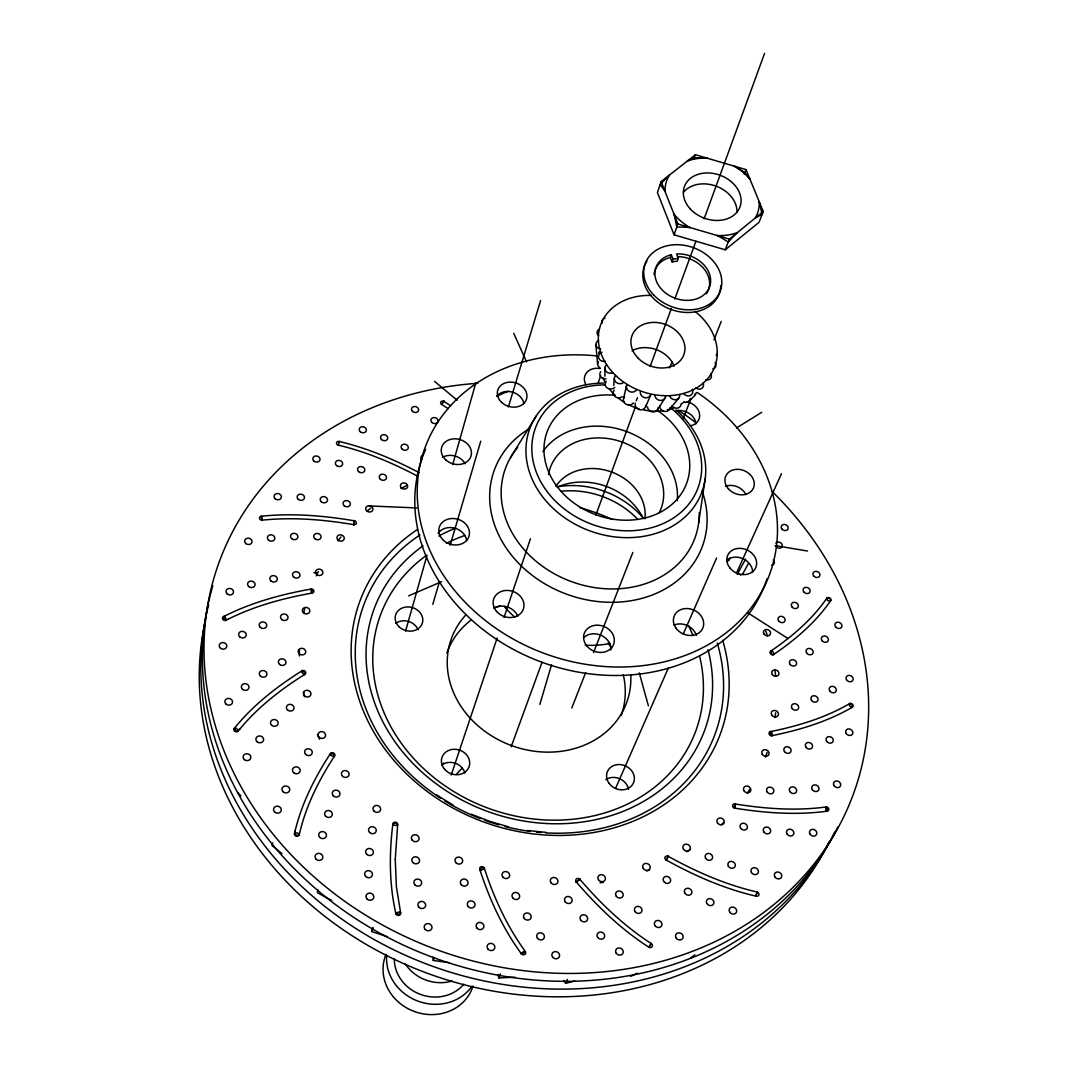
<?xml version="1.0" encoding="UTF-8"?>
<svg xmlns="http://www.w3.org/2000/svg" width="1068" height="1068" viewBox="0 0 1068 1068"><rect width="100%" height="100%" fill="white"/><g stroke="black" fill="none" stroke-linecap="round" stroke-linejoin="round"><path stroke-width="1.5" d="M353.815 524.762L354.483 520.463L353.722 525.002M613.74 385.414L614.3 378.286M387.524 936.769L371.851 931.576L372.318 928.306M698.619 523.026L705.2 478.611M338.423 444.742C337.888 447.132 339.744 438.895 339.063 442.059M623.512 398.631L626.502 385.695M272.727 842.745L272.046 845.576L282.005 853.626M648.703 947.423L651.346 943.324L648.73 947.436M318.077 889.924L317.329 892.688L331.694 900.498M405.586 631.028L426.893 555.76M452.725 464.487L475.834 382.825M432.794 604.381L439.375 581.993M450.189 545.187L480.747 441.191M539.834 704.439L551.569 664.777M508.435 406.841L540.595 300.549M371.851 931.576L373.146 927.531M451.217 774.981L497.167 637.97M504.029 617.504L530.436 538.766M661.145 181.6L657.421 192.547L674.055 234.827L725.265 249.805L759.041 222.318L763.26 211.544L746.038 169.598L695.375 154.713L661.145 181.6L677.886 224.013L674.055 234.827M597.987 383.559L600.683 375.669M693.733 159.426L695.375 154.713M654.057 274.569A28.476 22.415 20.1 0 1 670.33 257.468L671.305 254.745L673.04 259.177L672.066 261.9L677.326 261.113L678.3 258.389L676.565 253.957A28.502 22.428 20.1 0 1 709.9 285.89A28.502 22.428 20.1 0 1 665.07 292.579A28.502 22.428 20.1 0 1 671.305 254.745M511.171 746.759L542.063 662.24M595.837 515.11L635.3 407.122M650.172 366.431L671.331 308.518M674.762 299.12L695.935 241.221M704.066 218.94L764.568 53.4M449.548 962.735L433.274 960.439L434.249 957.782M744.276 174.271L746.038 169.598M725.265 249.805L729.351 239.072L763.26 211.544M683.16 418.616L691.023 398.551M713.971 339.891L721.234 321.375M571.78 708.017L585.678 672.586M593.541 652.575L632.83 552.463M514.99 977.233L498.849 977.928L500.478 973.989M636.194 400.754L637.489 397.737M645.472 407.082L650.719 395.067A5.567 5.166 23.5 0 1 640.213 392.023M615.742 787.97L668.501 667.674M683.186 634.165L716.575 558.03M736.413 573.209L781.482 473.685M564.024 980.411L565.599 983.294L567.415 979.383M669.276 367.926L672.253 361.959M745.557 559.191L737.2 574.451M748.494 563.397L742.46 574.437M510.531 457.571L536.243 415.973M657.327 409.992L664.83 398.391M669.169 409.738L678.874 398.057M689.047 401.181L695.695 394.573M690.916 957.796L694.827 954.859M736.519 427.974L761.658 412.355M630.561 976.419L637.462 973.215M408.59 595.864L441.591 581.686M565.599 983.294L574.784 981.105M673.04 259.177L678.3 258.389M313.885 572.728L317.223 572.755M369.114 505.938L416.76 507.941M527.579 830.49L546.028 832.386M775.141 545.588L807.501 551.021M508.515 826.806L489.771 821.412L471.188 814.19M677.886 224.013L729.351 239.072M419.056 472.63C393.745 459.267 367.112 448.066 339.197 441.471A2.283 1.896 13.3 0 0 336.54 442.793A2.283 1.896 13.3 0 0 338.329 445.156C365.817 451.644 392.036 462.684 416.947 475.847M436.572 794.926L453.393 805.325M747.56 612.672L787.864 638.45M450.616 405.76L444.008 401.475A2.243 1.842 15.7 0 0 440.937 401.782A2.243 1.842 15.7 0 0 441.618 404.412L443.954 401.021L441.618 404.412L448.093 408.603M434.529 381.369L457.131 400.18M237.87 792.456L240.874 796.007M513.748 333.39L526.551 361.852M670.33 257.468L672.066 261.9M497.862 974.737L498.849 977.928M639.278 672.933L648.409 705.881M595.877 344.79L597.613 364.215M432.994 957.142L433.274 960.439M604.795 368.3L604.969 376.23M442.179 765.075A60.542 53.28 20.1 0 1 443.767 763.059M456.57 774.3A43.241 38.047 20.1 0 1 462.257 768.306M473.031 986.004A46.338 42.226 20.1 0 1 414.451 1011.543A46.338 42.226 20.1 0 1 386.042 954.298M471.829 986.431A46.672 42.44 20.1 0 1 418.229 1001.223A46.672 42.44 20.1 0 1 386.696 955.406M463.779 984.215A38.889 35.364 20.1 0 1 420.685 994.482A38.889 35.364 20.1 0 1 394.292 958.89M451.951 981.065A39.276 35.618 20.1 0 1 405.399 964.097M720.753 285.69A39.89 31.413 20.1 0 1 672.373 309.934A39.89 31.413 20.1 0 1 646.914 261.086M677.539 256.627A28.476 22.415 20.1 0 1 704.466 269.443A28.476 22.415 20.1 0 1 706.389 293.727M829.142 841.651A332.495 286.611 20.1 0 1 432.46 975.111A332.495 286.611 20.1 0 1 205.176 621.736M834.669 831.999A334.204 287.559 20.1 0 1 431.846 966.006A334.204 287.559 20.1 0 1 208.634 604.568M772.084 491.427A337.662 289.455 20.1 0 1 718.604 939.907A337.662 289.455 20.1 0 1 227.551 759.401A337.662 289.455 20.1 0 1 477.796 383.265M838.06 826.752A335.926 288.507 20.1 0 1 427.601 955.379A335.926 288.507 20.1 0 1 212.852 585.705M737.668 574.037A2.269 1.268 30.4 0 1 740.725 575.158M729.711 558.15A3.631 3.004 23.5 0 1 726.627 561.207M421.74 459.827A3.645 3.017 15.5 0 1 423.409 455.075M773.272 560.059A3.618 2.99 24.6 0 1 771.764 565.132M775.809 543.145A3.605 2.964 24.5 0 1 781.015 543.025A3.605 2.964 24.5 0 1 781.202 547.657A3.605 2.964 24.5 0 1 775.942 546.509M722.662 640.213A192.066 164.472 20.1 0 1 615.582 827.42A192.066 164.472 20.1 0 1 379.767 741.699A192.066 164.472 20.1 0 1 417.641 529.341M579.657 507.567A192.066 164.472 20.1 0 1 612.378 519.462M717.282 643.016A187.14 160.32 20.1 0 1 545.695 832.866M541.089 832.546A187.14 160.32 20.1 0 1 536.483 832.119M530.342 831.398A187.14 160.32 20.1 0 1 505.124 826.525M498.863 824.816A187.14 160.32 20.1 0 1 484.885 820.277M480.226 818.529A187.14 160.32 20.1 0 1 444.755 800.866M440.59 798.223A187.14 160.32 20.1 0 1 419.964 534.934M749.789 789.345A242.409 207.779 20.1 0 1 747.28 793.297M723.623 822.48A242.409 207.779 20.1 0 1 721.394 824.696M690.569 849.26A242.409 207.779 20.1 0 1 686.577 851.77M649.651 869.913A242.409 207.779 20.1 0 1 646.527 871.074M603.38 882.301A242.409 207.779 20.1 0 1 600.082 882.822M319.519 739.163A242.409 207.779 20.1 0 1 317.45 734.691M304.554 696.736A242.409 207.779 20.1 0 1 303.472 691.89M299.387 655.952A242.409 207.779 20.1 0 1 299.374 649.651M303.646 612.925A242.409 207.779 20.1 0 1 304.767 608.213M316.262 575.879A242.409 207.779 20.1 0 1 318.411 571.447M337.875 540.822A242.409 207.779 20.1 0 1 341.012 536.95M366.845 511.278A242.409 207.779 20.1 0 1 370.729 508.168M401.101 488.503A242.409 207.779 20.1 0 1 406.921 485.526M765.836 631.108A242.409 207.779 20.1 0 1 767.331 635.7M774.967 670.303A242.409 207.779 20.1 0 1 775.662 676.458M775.635 712.783A242.409 207.779 20.1 0 1 775.101 717.562M767.144 752.406A242.409 207.779 20.1 0 1 765.502 757.065M446.838 653.122A92.582 79.579 20.1 0 1 470.895 620.214M493.923 607.879A92.582 79.579 20.1 0 1 500.038 605.983M608.092 643.083A92.582 79.579 20.1 0 1 611.644 648.102M623.311 674.923A92.582 79.579 20.1 0 1 621.189 715.44M395.734 623.352A13.897 11.908 15.7 0 1 418.055 629.773M441.805 764.995A14.204 12.482 18.3 0 1 464.847 772.992M605.77 779.707A14.098 12.269 24 0 1 619.573 778.665A14.098 12.269 24 0 1 628.505 789.319M699.553 655.899A167.983 144.02 20.1 0 1 601.044 813.976A167.983 144.02 20.1 0 1 398.417 739.109A167.983 144.02 20.1 0 1 426.773 555.12M446.371 543.292A167.983 144.02 20.1 0 1 464.994 535.428M688.553 625.728A167.983 144.02 20.1 0 1 692.985 635.607M708.044 649.785A176.06 150.842 20.1 0 1 606.544 816.967A176.06 150.842 20.1 0 1 393.171 739.163A176.06 150.842 20.1 0 1 423.008 545.868M438.868 535.989A176.06 150.842 20.1 0 1 455.622 528.153M630.801 675.31A93.29 79.966 20.1 0 1 511.452 745.544A93.29 79.966 20.1 0 1 465.995 614.808M694.827 311.229A60.783 48.567 20.1 0 1 693.052 389.833A60.783 48.567 20.1 0 1 602.352 356.765A60.783 48.567 20.1 0 1 651.52 295.435M684.174 401.902A49.128 39.476 20.1 0 1 681.758 403.677M673.534 407.936A49.128 39.476 20.1 0 1 667.38 409.832M663.054 410.646A49.128 39.476 20.1 0 1 643.684 409.952M639.118 408.817A49.128 39.476 20.1 0 1 628.184 404.478M624.112 402.169A49.128 39.476 20.1 0 1 618.439 398.177M614.994 395.2A49.128 39.476 20.1 0 1 609.08 388.578M605.583 383.172A49.128 39.476 20.1 0 1 602.979 377.498M632.069 350.758A27.301 21.934 20.1 0 1 674.095 366.07M602.138 323.097A5.514 4.098 -2.2 0 1 605.075 318.01M598.601 353.361A5.473 4.312 -4.4 0 1 599.201 351.839M598.641 335.672A5.527 4.325 -4.4 0 1 599.508 328.944M599.856 367.592A5.487 4.539 -5.4 0 1 598.347 361.678M600.683 348.942A5.54 4.566 -5.4 0 1 595.984 345.458A5.54 4.566 -5.4 0 1 598.614 340.545M606.023 378.886A5.5 4.739 -4.6 0 1 600.67 376.804A5.5 4.739 -4.6 0 1 600.737 371.691M605.262 361.264A5.554 4.766 -4.7 0 1 598.774 358.194A5.554 4.766 -4.7 0 1 601.911 352.28M614.754 387.364A5.5 4.913 -1.6 0 1 607.198 387.964A5.5 4.913 -1.6 0 1 606.197 381.263M612.418 372.919A5.554 4.953 -1.6 0 1 606.571 364.735M622.35 396.695A5.514 5.033 4.3 0 1 614.033 390.127M623.165 382.838A5.567 5.086 4.2 0 1 615.462 375.536M633.431 402.903A5.514 5.113 13 0 1 625.608 403.944A5.514 5.113 13 0 1 624.606 396.548M636.234 390.394A5.567 5.153 13 0 1 626.649 385.228M645.953 405.279A5.514 5.113 23.5 0 1 639.679 409.752A5.514 5.113 23.5 0 1 635.233 403.143M658.168 407.669A5.514 5.073 33.1 0 1 647.448 406.961M665.671 396.054A5.567 5.113 33.1 0 1 654.911 395.814M670.13 407.402A5.5 4.966 40 0 1 664.55 411.42A5.5 4.966 40 0 1 659.597 405.693M679.862 394.679A5.567 5.006 40 0 1 669.529 395.881M681.077 403.998A5.5 4.806 44 0 1 677.579 408.096A5.5 4.806 44 0 1 671.986 405.853M692.291 389.206A5.554 4.833 44 0 1 690.409 395.454A5.554 4.833 44 0 1 683.613 393.585M690.155 398.671A5.487 4.606 45.5 0 1 684.147 402.089M703.091 382.798A5.54 4.632 45.5 0 1 701.743 388.472A5.54 4.632 45.5 0 1 695.615 387.737M696.47 392.503A5.473 4.392 45.1 0 1 694.707 394.212M710.821 373.546A5.527 4.419 45.1 0 1 710.567 378.566A5.527 4.419 45.1 0 1 705.855 379.634M715.133 362.573A5.514 4.179 43.3 0 1 712.783 368.847M716.735 354.029A5.5 3.952 40.4 0 1 716.161 355.524M683.533 192.253A29.45 22.815 20.1 0 1 716.254 186.192A29.45 22.815 20.1 0 1 736.973 212.105M759.201 201.612A75.574 28.169 82.3 0 1 762.045 214.615A76.375 19.478 -50 0 0 755.356 217.939M759.188 201.638A48.26 37.273 20.1 0 1 755.343 217.979M689.995 227.551A48.26 37.273 20.1 0 1 673.935 213.987A76.228 26.46 82 0 1 676.792 227.097A75.962 47.766 13.6 0 1 689.981 227.511M665.057 191.519A48.26 37.273 20.1 0 1 669.249 175.245A75.735 21.28 -50.3 0 0 660.091 184.724A76.362 26.62 82 0 1 665.07 191.439M734.143 166.101A48.26 37.273 20.1 0 1 750.056 179.397A75.708 28.315 82.2 0 0 744.877 172.736A74.84 48.527 13.8 0 0 734.17 166.074M694.267 157.864A75.881 21.4 -50.3 0 0 687.405 160.961A48.26 37.273 20.1 0 1 707.296 158.224A74.827 48.501 13.5 0 0 694.293 157.864M496.94 396.188A171.908 142.885 20.1 0 1 508.408 391.222M677.993 410.272A171.908 142.885 20.1 0 1 696.096 422.875M725.466 486.274A14.952 12.229 23 0 1 745.918 494.537M442.593 457.251A15.166 12.576 16.2 0 1 465.181 463.792M494.11 608.079A15.539 13.23 18.6 0 1 517.726 616.209M673.948 625.1A15.406 12.99 23.5 0 1 696.336 635.407M610.015 643.55A99.164 83.037 20.1 0 1 585.144 645.219M514.816 617.13A99.164 83.037 20.1 0 1 504.056 606.37M561.287 491.267A80.42 67.337 20.1 0 1 637.503 519.061M557.696 486.781A80.634 67.444 20.1 0 1 643.15 517.927M557.309 487.141A60.315 50.223 20.1 0 1 643.27 518.487M555.921 486.327A48.194 39.93 20.1 0 1 611.537 471.989A48.194 39.93 20.1 0 1 644.912 518.781M548.471 474.512A59.047 48.687 20.1 0 1 621.109 441.698A59.047 48.687 20.1 0 1 659.37 512.48M542.878 451.59A73.198 60.355 20.1 0 1 626.342 431.445A73.198 60.355 20.1 0 1 677.272 500.598M658.462 411.153A74.359 60.903 20.1 0 1 661.065 511.852A74.359 60.903 20.1 0 1 548.124 470.668A74.359 60.903 20.1 0 1 614.861 395.253M697.204 392.437A183.562 152.056 20.1 0 1 707.243 645.246A183.562 152.056 20.1 0 1 426.866 543.025A183.562 152.056 20.1 0 1 597.119 355.951M767.024 578.776A182.708 151.629 20.1 0 1 539.594 661.372A182.708 151.629 20.1 0 1 425.625 449.388M585.958 384.814A14.925 12.055 19.1 0 1 586.839 372.412A14.925 12.055 19.1 0 1 600.309 368.553M687.084 401.742A14.925 12.068 21.2 0 1 699.567 414.01A14.925 12.068 21.2 0 1 690.475 425.865M676.151 410.82A14.859 12.028 21.2 0 1 695.962 423.836M496.967 395.948A14.992 12.242 17.3 0 1 512.56 392.183A14.992 12.242 17.3 0 1 523.934 403.704M438.08 533.359A15.459 12.99 16.6 0 1 454.434 528.073A15.459 12.99 16.6 0 1 466.676 540.541M583.715 637.663A15.606 13.27 21.4 0 1 601.351 635.42A15.606 13.27 21.4 0 1 610.829 650.052M727.121 559.872A15.246 12.629 24 0 1 743.421 558.924A15.246 12.629 24 0 1 752.62 572.168M699.22 512.707A100.939 83.504 20.1 0 1 572.141 581.86A100.939 83.504 20.1 0 1 517.646 447.452M702.09 490.96A110.792 91.741 20.1 0 1 644.071 597.76A110.792 91.741 20.1 0 1 506.406 548.284A110.792 91.741 20.1 0 1 529.087 428.789M671.999 408.937A86.628 70.955 20.1 0 1 666.232 522.119A86.628 70.955 20.1 0 1 537.898 475.994A86.628 70.955 20.1 0 1 604.995 384.854M675.924 409.978A91.701 75.147 20.1 0 1 667.006 529.034A91.701 75.147 20.1 0 1 532.078 479.011A91.701 75.147 20.1 0 1 603.42 383.092M734.317 807.461C735.385 811.266 736.012 796.915 734.317 807.461M395.253 859.353L396.402 886.72L400.634 912.86A2.47 2.229 17.8 0 1 398.751 915.423A2.47 2.229 17.8 0 1 395.841 913.54C389.139 884.197 389.152 853.692 392.877 823.949A2.43 2.163 16.7 0 1 395.547 822.186A2.43 2.163 16.7 0 1 397.67 824.723L395.253 859.353M261.286 516.819L262.06 520.503L261.54 515.884L261.286 516.819M756.01 895.812L757.172 891.727L756.01 895.812M310.908 589.469C312.19 598.961 313.111 587.427 310.908 589.469M576.239 882.088L579.951 879.057L576.239 882.088M354.496 520.77L354.483 520.904A2.31 1.949 13.8 0 1 356.392 523.12A2.31 1.949 13.8 0 1 353.842 524.668C323.644 519.555 292.766 516.979 262.207 520.156A2.336 1.962 11.3 0 1 259.497 518.434A2.336 1.962 11.3 0 1 261.34 516.231C292.365 513.014 323.724 515.604 354.389 520.81M521.291 953.817C526.137 953.497 525.202 948.531 521.291 953.817M295.088 830.984L294.488 833.534A2.456 2.203 12.7 0 0 296.41 836.217A2.456 2.203 12.7 0 0 299.28 834.615C305.662 806.407 318.771 780.147 334.538 756.064A2.416 2.123 13.9 0 0 333.63 753.1A2.416 2.123 13.9 0 0 330.359 753.728C314.78 777.464 301.79 803.269 295.088 830.984M666.058 860.234L668.354 856.082L666.058 860.234M576.293 881.928C597.426 906.599 621.349 929.48 648.81 947.183A2.456 2.176 28.3 0 0 652.081 946.702A2.456 2.176 28.3 0 0 651.24 943.565C624.38 926.236 600.763 903.702 579.937 879.391A2.43 2.163 24.4 0 0 576.573 878.857A2.43 2.163 24.4 0 0 576.293 881.928M666.165 860.02C694.4 875.626 724.638 888.99 756.358 896.212A2.416 2.109 30.1 0 0 758.974 894.61A2.416 2.109 30.1 0 0 756.945 891.954C725.733 884.838 696.189 871.782 668.248 856.349A2.416 2.109 26.8 0 0 665.097 857.017A2.416 2.109 26.8 0 0 666.165 860.02M521.371 953.644L521.317 953.737A2.47 2.229 23.9 0 0 524.722 954.498A2.47 2.229 23.9 0 0 525.269 951.374C506.953 926.33 493.923 897.774 484.351 868.364A2.443 2.176 20.7 0 0 481.348 866.682A2.443 2.176 20.7 0 0 479.746 869.325C489.451 899.243 502.708 928.266 521.317 953.737M826.792 598.294C812.08 619.6 792.029 636.621 770.762 651.106A2.31 1.936 25.9 0 0 770.602 653.896A2.31 1.936 25.9 0 0 773.766 654.43C795.38 639.692 815.725 622.364 830.65 600.683A2.269 1.882 26.3 0 0 829.783 597.933A2.269 1.882 26.3 0 0 826.792 598.294M239.886 728.99L238.284 730.979A2.43 2.123 10.3 0 1 234.92 731.393A2.43 2.123 10.3 0 1 234.292 728.403C252.996 705.187 276.812 686.631 301.95 670.878A2.39 2.069 12.6 0 1 305.274 671.425A2.39 2.069 12.6 0 1 304.861 674.322C280.831 689.407 258.055 707.056 239.886 728.99M852.304 707.216C827.62 721.634 799.905 729.978 772.044 735.652A2.336 1.989 27.2 0 1 769.134 734.05A2.336 1.989 27.2 0 1 770.522 731.607C797.93 726.04 825.204 717.87 849.487 703.705A2.323 1.949 28.4 0 1 852.638 704.426A2.323 1.949 28.4 0 1 852.304 707.216M228.485 619.013L226.149 620.201A2.39 2.043 10.1 0 1 222.865 619.44A2.39 2.043 10.1 0 1 223.559 616.636C250.9 602.632 280.831 594.462 310.962 589.069A2.35 2.002 12.7 0 1 313.832 590.657A2.35 2.002 12.7 0 1 312.19 593.034C283.38 598.2 254.771 605.943 228.485 619.013M825.924 806.994C795.7 811.066 764.995 808.77 735.011 803.95A2.376 2.056 27.6 0 0 732.568 805.673A2.376 2.056 27.6 0 0 734.744 808.142C765.235 813.042 796.474 815.338 827.193 811.173A2.376 2.029 29.9 0 0 828.755 808.783A2.376 2.029 29.9 0 0 825.924 806.994M653.91 295.209A39.943 31.426 20.1 0 0 719.965 291.791A39.943 31.426 20.1 0 0 674.415 244.759A39.943 31.426 20.1 0 0 653.91 295.209M770.802 652.348A2.296 1.135 55.6 0 0 773.552 654.671A2.296 1.135 55.6 0 0 772.444 651.28A2.296 1.135 55.6 0 0 770.802 652.348M827.139 599.722A2.269 1.268 34.1 0 0 830.597 600.777A2.269 1.268 34.1 0 0 828.448 597.946A2.269 1.268 34.1 0 0 827.139 599.722M770.335 732.514A2.336 0.841 78.5 0 0 771.697 735.919A2.336 0.841 78.5 0 0 771.804 732.448A2.336 0.841 78.5 0 0 770.335 732.514M849.46 704.96A2.31 1.121 59.2 0 0 852.077 707.443A2.31 1.121 59.2 0 0 851.143 703.972A2.31 1.121 59.2 0 0 849.46 704.96M825.697 807.889A2.363 0.814 81.8 0 0 826.846 811.426A2.363 0.814 81.8 0 0 827.126 807.942A2.363 0.814 81.8 0 0 825.697 807.889M481.107 869.966A2.443 0.908 -18.1 0 0 484.365 868.084A2.443 0.908 -18.1 0 0 480.667 868.458A2.443 0.908 -18.1 0 0 481.107 869.966M393.785 825.07A2.43 1.108 6.9 0 0 397.67 824.723A2.43 1.108 6.9 0 0 394.372 823.214A2.43 1.108 6.9 0 0 393.785 825.07M397.109 914.275A2.483 0.948 -13.2 0 0 400.66 912.673A2.483 0.948 -13.2 0 0 396.936 912.633A2.483 0.948 -13.2 0 0 397.109 914.275M330.866 754.983A2.416 1.108 33.1 0 0 334.444 756.251A2.416 1.108 33.1 0 0 332.014 753.461A2.416 1.108 33.1 0 0 330.866 754.983M295.449 834.735A2.456 1.108 12.3 0 0 299.28 834.615A2.456 1.108 12.3 0 0 295.929 832.866A2.456 1.108 12.3 0 0 295.449 834.735M302.097 671.959A2.39 0.894 57.8 0 0 304.66 674.629A2.39 0.894 57.8 0 0 303.459 671.211A2.39 0.894 57.8 0 0 302.097 671.959M234.693 729.537A2.43 1.055 38.3 0 0 238.137 731.233A2.43 1.055 38.3 0 0 236.015 728.283A2.43 1.055 38.3 0 0 234.693 729.537M223.653 617.558A2.376 0.801 62.4 0 0 225.909 620.548A2.376 0.801 62.4 0 0 225.014 617.157A2.376 0.801 62.4 0 0 223.653 617.558M431.846 422.421A3.605 2.964 15.6 0 0 437.853 421.74A3.605 2.964 15.6 0 0 433.621 417.588A3.605 2.964 15.6 0 0 431.846 422.421M412.475 411.34A3.605 2.964 15.1 0 0 418.496 410.633A3.605 2.964 15.1 0 0 414.237 406.521A3.605 2.964 15.1 0 0 412.475 411.34M401.341 487.836A3.671 3.057 15.1 0 0 407.495 487.235A3.671 3.057 15.1 0 0 403.317 482.923A3.671 3.057 15.1 0 0 401.341 487.836M380.315 479.225A3.671 3.057 14.5 0 0 386.389 478.304A3.671 3.057 14.5 0 0 381.944 474.192A3.671 3.057 14.5 0 0 380.315 479.225M358.541 471.549A3.671 3.044 13.9 0 0 364.682 470.801A3.671 3.044 13.9 0 0 360.383 466.582A3.671 3.044 13.9 0 0 358.541 471.549M336.58 465.581A3.671 3.044 13.3 0 0 342.588 464.38A3.671 3.044 13.3 0 0 337.915 460.468A3.671 3.044 13.3 0 0 336.58 465.581M313.952 461.162A3.671 3.057 12.7 0 0 319.973 459.961A3.671 3.057 12.7 0 0 315.314 456.049A3.671 3.057 12.7 0 0 313.952 461.162M338.049 540.101A3.725 3.137 13.5 0 0 344.19 539.006A3.725 3.137 13.5 0 0 339.597 534.894A3.725 3.137 13.5 0 0 338.049 540.101M314.726 538.592A3.725 3.151 12.8 0 0 320.961 537.725A3.725 3.151 12.8 0 0 316.569 533.453A3.725 3.151 12.8 0 0 314.726 538.592M291.697 538.673A3.738 3.151 12.2 0 0 297.839 537.418A3.738 3.151 12.2 0 0 293.113 533.399A3.738 3.151 12.2 0 0 291.697 538.673M268.535 540.128A3.738 3.164 11.5 0 0 274.743 538.966A3.738 3.164 11.5 0 0 270.097 534.868A3.738 3.164 11.5 0 0 268.535 540.128M245.76 543.505A3.751 3.177 10.9 0 0 251.981 542.33A3.751 3.177 10.9 0 0 247.335 538.232A3.751 3.177 10.9 0 0 245.76 543.505M303.432 612.792A3.778 3.231 12.6 0 0 309.72 611.71A3.778 3.231 12.6 0 0 305.141 607.438A3.778 3.231 12.6 0 0 303.432 612.792M281.752 619.56A3.791 3.257 11.9 0 0 287.959 618.145A3.791 3.257 11.9 0 0 283.113 614.087A3.791 3.257 11.9 0 0 281.752 619.56M260.352 627.437A3.805 3.271 11.3 0 0 266.653 626.155A3.805 3.271 11.3 0 0 261.914 621.976A3.805 3.271 11.3 0 0 260.352 627.437M239.766 636.875A3.818 3.284 10.6 0 0 246.121 635.634A3.818 3.284 10.6 0 0 241.408 631.415A3.818 3.284 10.6 0 0 239.766 636.875M220.609 648.343A3.831 3.311 10 0 0 226.776 646.527A3.831 3.311 10 0 0 221.61 642.709A3.831 3.311 10 0 0 220.609 648.343M304.527 695.895A3.831 3.337 12.8 0 0 310.881 694.667A3.831 3.337 12.8 0 0 306.169 690.342A3.831 3.337 12.8 0 0 304.527 695.895M287.719 710.127A3.858 3.364 12.2 0 0 293.994 708.551A3.858 3.364 12.2 0 0 288.987 704.453A3.858 3.364 12.2 0 0 287.719 710.127M271.726 725.305A3.871 3.391 11.7 0 0 278.081 723.81A3.871 3.391 11.7 0 0 273.141 719.618A3.871 3.391 11.7 0 0 271.726 725.305M257.134 741.766A3.885 3.404 11.1 0 0 263.529 740.284A3.885 3.404 11.1 0 0 258.616 736.039A3.885 3.404 11.1 0 0 257.134 741.766M244.372 759.615A3.898 3.431 10.6 0 0 250.78 758.066A3.898 3.431 10.6 0 0 245.814 753.834A3.898 3.431 10.6 0 0 244.372 759.615M342.628 776.356A3.871 3.418 14.4 0 0 349.022 774.967A3.871 3.418 14.4 0 0 344.15 770.629A3.871 3.418 14.4 0 0 342.628 776.356M333.39 795.914A3.898 3.444 14.2 0 0 339.878 794.739A3.898 3.444 14.2 0 0 335.178 790.2A3.898 3.444 14.2 0 0 333.39 795.914M325.62 816.219A3.912 3.484 13.9 0 0 332.188 815.204A3.912 3.484 13.9 0 0 327.622 810.532A3.912 3.484 13.9 0 0 325.62 816.219M319.679 837.299A3.925 3.511 13.8 0 0 326.301 836.377A3.925 3.511 13.8 0 0 321.802 831.598A3.925 3.511 13.8 0 0 319.679 837.299M316.302 859.393A3.938 3.538 13.7 0 0 322.763 857.831A3.938 3.538 13.7 0 0 317.757 853.452A3.938 3.538 13.7 0 0 316.302 859.393M412.301 840.302A3.898 3.471 17.6 0 0 418.883 839.581A3.898 3.471 17.6 0 0 414.517 834.709A3.898 3.471 17.6 0 0 412.301 840.302M412.649 862.317A3.912 3.498 17.9 0 0 419.297 861.836A3.912 3.498 17.9 0 0 415.132 856.79A3.912 3.498 17.9 0 0 412.649 862.317M414.905 884.851A3.925 3.524 18.2 0 0 421.486 883.917A3.925 3.524 18.2 0 0 416.934 879.097A3.925 3.524 18.2 0 0 414.905 884.851M418.856 907.186A3.938 3.551 18.7 0 0 425.491 906.331A3.938 3.551 18.7 0 0 421.006 901.419A3.938 3.551 18.7 0 0 418.856 907.186M425.171 929.427A3.952 3.578 19.3 0 0 431.806 928.533A3.952 3.578 19.3 0 0 427.293 923.593A3.952 3.578 19.3 0 0 425.171 929.427M502.694 876.855A3.898 3.484 21.7 0 0 509.329 876.761A3.898 3.484 21.7 0 0 505.458 871.501A3.898 3.484 21.7 0 0 502.694 876.855M512.84 898.001A3.912 3.498 22.5 0 0 519.435 897.52A3.912 3.498 22.5 0 0 515.23 892.434A3.912 3.498 22.5 0 0 512.84 898.001M524.295 918.48A3.925 3.524 23.3 0 0 530.929 918.106A3.925 3.524 23.3 0 0 526.818 912.926A3.925 3.524 23.3 0 0 524.295 918.48M537.511 938.331A3.938 3.538 24.2 0 0 544.159 937.971A3.938 3.538 24.2 0 0 540.048 932.751A3.938 3.538 24.2 0 0 537.511 938.331M552.49 956.928A3.952 3.551 25.2 0 0 559.191 957.075A3.952 3.551 25.2 0 0 555.494 951.561A3.952 3.551 25.2 0 0 552.49 956.928M598.454 879.778A3.885 3.431 25.2 0 0 605.035 880.099A3.885 3.431 25.2 0 0 601.511 874.665A3.885 3.431 25.2 0 0 598.454 879.778M616.316 896.319A3.898 3.444 26.1 0 0 622.884 896.266A3.898 3.444 26.1 0 0 618.999 890.979A3.898 3.444 26.1 0 0 616.316 896.319M635.073 911.618A3.898 3.458 27.1 0 0 641.654 911.712A3.898 3.458 27.1 0 0 637.903 906.331A3.898 3.458 27.1 0 0 635.073 911.618M655.018 925.676A3.912 3.458 28.1 0 0 661.613 925.849A3.912 3.458 28.1 0 0 657.901 920.416A3.912 3.458 28.1 0 0 655.018 925.676M675.977 937.771A3.912 3.458 29 0 0 682.586 938.572A3.912 3.458 29 0 0 679.435 932.845A3.912 3.458 29 0 0 675.977 937.771M683.453 849.167A3.845 3.351 27.2 0 0 689.941 849.554A3.845 3.351 27.2 0 0 686.444 844.174A3.845 3.351 27.2 0 0 683.453 849.167M705.641 858.298A3.845 3.351 28 0 0 712.129 858.939A3.845 3.351 28 0 0 708.858 853.439A3.845 3.351 28 0 0 705.641 858.298M728.323 866.135A3.858 3.351 28.8 0 0 734.797 866.976A3.858 3.351 28.8 0 0 731.673 861.395A3.858 3.351 28.8 0 0 728.323 866.135M751.405 872.409A3.858 3.351 29.5 0 0 757.88 873.33A3.858 3.351 29.5 0 0 754.836 867.71A3.858 3.351 29.5 0 0 751.405 872.409M774.767 876.721A3.858 3.337 30.2 0 0 781.229 877.642A3.858 3.337 30.2 0 0 778.171 872.022A3.858 3.337 30.2 0 0 774.767 876.721M744.049 790.827A3.791 3.257 27.6 0 0 750.43 791.348A3.791 3.257 27.6 0 0 747.039 786.035A3.791 3.257 27.6 0 0 744.049 790.827M767.024 791.788A3.791 3.244 28.2 0 0 773.392 792.536A3.791 3.244 28.2 0 0 770.202 787.143A3.791 3.244 28.2 0 0 767.024 791.788M789.973 791.708A3.791 3.231 28.7 0 0 796.301 792.029A3.791 3.231 28.7 0 0 792.723 786.822A3.791 3.231 28.7 0 0 789.973 791.708M812.347 789.693A3.778 3.217 29.2 0 0 818.662 790.093A3.778 3.217 29.2 0 0 815.138 784.86A3.778 3.217 29.2 0 0 812.347 789.693M833.894 785.501A3.778 3.204 29.6 0 0 840.209 786.395A3.778 3.204 29.6 0 0 837.125 780.975A3.778 3.204 29.6 0 0 833.894 785.501M771.83 715.106A3.738 3.151 26.9 0 0 778.105 715.6A3.738 3.151 26.9 0 0 774.714 710.447A3.738 3.151 26.9 0 0 771.83 715.106M792.176 708.511A3.725 3.137 27.2 0 0 798.397 708.671A3.725 3.137 27.2 0 0 794.685 703.678A3.725 3.137 27.2 0 0 792.176 708.511M811.533 700.448A3.711 3.124 27.5 0 0 817.741 700.715A3.711 3.124 27.5 0 0 814.123 695.709A3.711 3.124 27.5 0 0 811.533 700.448M829.823 691.036A3.711 3.097 27.8 0 0 836.004 691.33A3.711 3.097 27.8 0 0 832.413 686.323A3.711 3.097 27.8 0 0 829.823 691.036M846.524 679.782A3.698 3.084 27.9 0 0 852.705 680.543A3.698 3.084 27.9 0 0 849.554 675.376A3.698 3.084 27.9 0 0 846.524 679.782M764.074 634.072A3.671 3.07 25.4 0 0 770.242 634.459A3.671 3.07 25.4 0 0 766.784 629.493A3.671 3.07 25.4 0 0 764.074 634.072M778.746 621.042A3.658 3.044 25.6 0 0 784.86 621.095A3.658 3.044 25.6 0 0 781.095 616.316A3.658 3.044 25.6 0 0 778.746 621.042M791.989 606.904A3.645 3.03 25.7 0 0 798.09 607.118A3.645 3.03 25.7 0 0 794.472 602.285A3.645 3.03 25.7 0 0 791.989 606.904M803.723 591.859A3.631 3.004 25.7 0 0 809.811 592.153A3.631 3.004 25.7 0 0 806.26 587.307A3.631 3.004 25.7 0 0 803.723 591.859M813.589 575.826A3.618 2.977 25.7 0 0 819.637 576.119A3.618 2.977 25.7 0 0 816.099 571.313A3.618 2.977 25.7 0 0 813.589 575.826M835.563 626.809A3.658 3.03 26.9 0 0 841.651 627.049A3.658 3.03 26.9 0 0 838.033 622.177A3.658 3.03 26.9 0 0 835.563 626.809M821.986 640.6A3.671 3.044 26.8 0 0 828.114 640.867A3.671 3.044 26.8 0 0 824.509 635.967A3.671 3.044 26.8 0 0 821.986 640.6M806.74 653.109A3.685 3.07 26.7 0 0 812.881 653.322A3.685 3.07 26.7 0 0 809.237 648.409A3.685 3.07 26.7 0 0 806.74 653.109M790.173 664.456A3.698 3.084 26.5 0 0 796.327 664.536A3.698 3.084 26.5 0 0 792.563 659.664A3.698 3.084 26.5 0 0 790.173 664.456M772.351 674.509A3.698 3.111 26.2 0 0 778.572 674.923A3.698 3.111 26.2 0 0 775.128 669.876A3.698 3.111 26.2 0 0 772.351 674.509M846.15 733.436A3.738 3.137 28.9 0 0 852.384 734.25A3.738 3.137 28.9 0 0 849.247 728.963A3.738 3.137 28.9 0 0 846.15 733.436M826.659 741.352A3.738 3.164 28.6 0 0 832.906 741.713A3.738 3.164 28.6 0 0 829.369 736.586A3.738 3.164 28.6 0 0 826.659 741.352M805.966 747.24A3.751 3.177 28.2 0 0 812.227 747.573A3.751 3.177 28.2 0 0 808.65 742.447A3.751 3.177 28.2 0 0 805.966 747.24M784.513 751.618A3.751 3.191 27.8 0 0 790.787 751.805A3.751 3.191 27.8 0 0 787.103 746.719A3.751 3.191 27.8 0 0 784.513 751.618M762.338 754.395A3.765 3.204 27.4 0 0 768.666 754.929A3.765 3.204 27.4 0 0 765.302 749.683A3.765 3.204 27.4 0 0 762.338 754.395M809.904 833.934A3.818 3.271 30.1 0 0 816.286 834.869A3.818 3.271 30.1 0 0 813.242 829.342A3.818 3.271 30.1 0 0 809.904 833.934M787.103 834.121A3.818 3.284 29.5 0 0 793.484 834.495A3.818 3.284 29.5 0 0 789.933 829.182A3.818 3.284 29.5 0 0 787.103 834.121M763.9 832.025A3.818 3.297 28.9 0 0 770.308 832.306A3.818 3.297 28.9 0 0 766.677 827.033A3.818 3.297 28.9 0 0 763.9 832.025M740.524 827.98A3.818 3.297 28.3 0 0 746.946 828.688A3.818 3.297 28.3 0 0 743.729 823.228A3.818 3.297 28.3 0 0 740.524 827.98M717.456 822.881A3.818 3.311 27.6 0 0 723.89 823.348A3.818 3.311 27.6 0 0 720.446 817.995A3.818 3.311 27.6 0 0 717.456 822.881M729.591 911.898A3.885 3.404 29.9 0 0 736.119 912.766A3.885 3.404 29.9 0 0 733.022 907.092A3.885 3.404 29.9 0 0 729.591 911.898M706.829 903.421A3.885 3.404 29.1 0 0 713.371 904.289A3.885 3.404 29.1 0 0 710.273 898.615A3.885 3.404 29.1 0 0 706.829 903.421M684.828 893.115A3.885 3.404 28.2 0 0 691.37 893.876A3.885 3.404 28.2 0 0 688.206 888.256A3.885 3.404 28.2 0 0 684.828 893.115M663.642 881.354A3.871 3.404 27.3 0 0 670.183 881.928A3.871 3.404 27.3 0 0 666.859 876.401A3.871 3.404 27.3 0 0 663.642 881.354M643.256 868.444A3.871 3.404 26.4 0 0 649.798 868.778A3.871 3.404 26.4 0 0 646.26 863.371A3.871 3.404 26.4 0 0 643.256 868.444M616.249 953.297A3.938 3.511 27.5 0 0 622.898 953.417A3.938 3.511 27.5 0 0 619.16 947.943A3.938 3.511 27.5 0 0 616.249 953.297M597.639 937.33A3.925 3.511 26.4 0 0 604.288 937.504A3.925 3.511 26.4 0 0 600.603 932.03A3.925 3.511 26.4 0 0 597.639 937.33M580.672 920.042A3.912 3.498 25.4 0 0 587.307 920.149A3.912 3.498 25.4 0 0 583.582 914.742A3.912 3.498 25.4 0 0 580.672 920.042M565.186 901.779A3.912 3.484 24.5 0 0 571.807 901.766A3.912 3.484 24.5 0 0 567.989 896.439A3.912 3.484 24.5 0 0 565.186 901.779M551.048 882.822A3.898 3.458 23.6 0 0 557.643 882.649A3.898 3.458 23.6 0 0 553.678 877.442A3.898 3.458 23.6 0 0 551.048 882.822M487.862 948.958A3.952 3.578 22.4 0 0 494.577 948.624A3.952 3.578 22.4 0 0 490.492 943.351A3.952 3.578 22.4 0 0 487.862 948.958M476.862 927.945A3.938 3.551 21.6 0 0 483.564 927.678A3.938 3.551 21.6 0 0 479.545 922.405A3.938 3.551 21.6 0 0 476.862 927.945M468.064 906.385A3.925 3.524 20.8 0 0 474.739 906.078A3.925 3.524 20.8 0 0 470.694 900.871A3.925 3.524 20.8 0 0 468.064 906.385M461.176 884.571A3.912 3.511 20.2 0 0 467.811 884.117A3.912 3.511 20.2 0 0 463.646 879.017A3.912 3.511 20.2 0 0 461.176 884.571M455.929 862.677A3.898 3.484 19.7 0 0 462.497 861.983A3.898 3.484 19.7 0 0 458.145 857.07A3.898 3.484 19.7 0 0 455.929 862.677M366.951 898.922A3.952 3.564 16.3 0 0 373.613 898.014A3.952 3.564 16.3 0 0 369.101 893.128A3.952 3.564 16.3 0 0 366.951 898.922M365.616 876.414A3.938 3.538 16 0 0 372.251 875.52A3.938 3.538 16 0 0 367.766 870.674A3.938 3.538 16 0 0 365.616 876.414M366.644 854.24A3.925 3.511 15.9 0 0 373.239 853.252A3.925 3.511 15.9 0 0 368.674 848.499A3.925 3.511 15.9 0 0 366.644 854.24M369.621 832.506A3.912 3.484 15.8 0 0 376.136 831.358A3.912 3.484 15.8 0 0 371.437 826.765A3.912 3.484 15.8 0 0 369.621 832.506M373.92 811.012A3.885 3.458 15.9 0 0 380.488 810.238A3.885 3.458 15.9 0 0 376.11 805.446A3.885 3.458 15.9 0 0 373.92 811.012M274.796 812.147A3.925 3.498 11.8 0 0 281.244 810.572A3.925 3.498 11.8 0 0 276.238 806.273A3.925 3.498 11.8 0 0 274.796 812.147M283.234 791.909A3.912 3.458 12.2 0 0 289.655 790.373A3.912 3.458 12.2 0 0 284.675 786.088A3.912 3.458 12.2 0 0 283.234 791.909M293.767 772.765A3.898 3.431 12.5 0 0 300.135 771.176A3.898 3.431 12.5 0 0 295.115 766.971A3.898 3.431 12.5 0 0 293.767 772.765M305.675 754.435A3.871 3.404 12.9 0 0 312.136 753.287A3.871 3.404 12.9 0 0 307.464 748.801A3.871 3.404 12.9 0 0 305.675 754.435M319.132 737.334A3.858 3.378 13.4 0 0 325.5 735.985A3.858 3.378 13.4 0 0 320.68 731.687A3.858 3.378 13.4 0 0 319.132 737.334M226.069 704.146A3.871 3.378 10.1 0 0 232.45 702.704A3.871 3.378 10.1 0 0 227.577 698.499A3.871 3.378 10.1 0 0 226.069 704.146M242.529 689.341A3.858 3.351 10.6 0 0 248.911 687.979A3.858 3.351 10.6 0 0 244.105 683.747A3.858 3.351 10.6 0 0 242.529 689.341M260.512 676.164A3.845 3.324 11.3 0 0 266.853 674.802A3.845 3.324 11.3 0 0 262.034 670.597A3.845 3.324 11.3 0 0 260.512 676.164M279.616 664.456A3.818 3.311 11.9 0 0 285.877 662.988A3.818 3.311 11.9 0 0 280.977 658.903A3.818 3.311 11.9 0 0 279.616 664.456M299.28 653.803A3.805 3.284 12.5 0 0 305.622 652.681A3.805 3.284 12.5 0 0 301.002 648.369A3.805 3.284 12.5 0 0 299.28 653.803M227.124 593.888A3.791 3.244 10.3 0 0 233.425 592.673A3.791 3.244 10.3 0 0 228.752 588.508A3.791 3.244 10.3 0 0 227.124 593.888M248.67 586.506A3.778 3.217 10.9 0 0 254.958 585.331A3.778 3.217 10.9 0 0 250.299 581.152A3.778 3.217 10.9 0 0 248.67 586.506M270.992 581.019A3.765 3.204 11.6 0 0 277.213 579.777A3.765 3.204 11.6 0 0 272.5 575.665A3.765 3.204 11.6 0 0 270.992 581.019M293.78 577.161A3.765 3.191 12.3 0 0 299.921 575.759A3.765 3.191 12.3 0 0 295.088 571.78A3.765 3.191 12.3 0 0 293.78 577.161M316.595 574.424A3.751 3.191 12.9 0 0 322.816 573.342A3.751 3.191 12.9 0 0 318.251 569.151A3.751 3.191 12.9 0 0 316.595 574.424M275.184 498.769A3.711 3.111 11.7 0 0 281.311 497.595A3.711 3.111 11.7 0 0 276.665 493.59A3.711 3.111 11.7 0 0 275.184 498.769M298.306 499.37A3.711 3.097 12.3 0 0 304.407 498.195A3.711 3.097 12.3 0 0 299.761 494.19A3.711 3.097 12.3 0 0 298.306 499.37M321.415 501.867A3.698 3.097 13 0 0 327.462 500.585A3.698 3.097 13 0 0 322.723 496.66A3.698 3.097 13 0 0 321.415 501.867M344.083 505.671A3.698 3.097 13.6 0 0 350.237 504.777A3.698 3.097 13.6 0 0 345.818 500.598A3.698 3.097 13.6 0 0 344.083 505.671M366.791 511.011A3.698 3.097 14.2 0 0 372.852 509.877A3.698 3.097 14.2 0 0 368.233 505.845A3.698 3.097 14.2 0 0 366.791 511.011M360.41 431.832A3.645 3.004 13.9 0 0 366.337 430.618A3.645 3.004 13.9 0 0 361.665 426.786A3.645 3.004 13.9 0 0 360.41 431.832M381.503 439.535A3.645 3.004 14.4 0 0 387.591 438.855A3.645 3.004 14.4 0 0 383.345 434.663A3.645 3.004 14.4 0 0 381.503 439.535M402.102 449.121A3.645 3.004 14.9 0 0 408.163 448.36A3.645 3.004 14.9 0 0 403.837 444.208A3.645 3.004 14.9 0 0 402.102 449.121M781.803 528.847A3.591 2.937 24.4 0 0 787.837 529.207A3.591 2.937 24.4 0 0 784.379 524.441A3.591 2.937 24.4 0 0 781.803 528.847M399.272 626.956A14.004 11.975 15.8 0 0 422.394 623.018A14.004 11.975 15.8 0 0 405.279 607.118A14.004 11.975 15.8 0 0 399.272 626.956M444.528 769.174A14.311 12.536 18.4 0 0 468.745 767.545A14.311 12.536 18.4 0 0 453.406 749.309A14.311 12.536 18.4 0 0 444.528 769.174M608.894 783.071A14.204 12.335 23.9 0 0 632.937 783.965A14.204 12.335 23.9 0 0 619.587 764.541A14.204 12.335 23.9 0 0 608.894 783.071M637.836 357.847A27.621 22.081 20.1 0 0 683.64 355.297A27.621 22.081 20.1 0 0 652.308 322.443A27.621 22.081 20.1 0 0 637.836 357.847M690.382 209.074A29.597 22.869 20.1 0 0 739.51 208.073A29.597 22.869 20.1 0 0 706.722 172.949A29.597 22.869 20.1 0 0 690.382 209.074M717.269 235.534A48.26 37.273 20.1 0 0 737.361 232.57A76.215 19.357 -50.1 0 0 728.189 242.129A75.975 47.793 13.9 0 0 717.295 235.507M728.416 488.837A15.072 12.282 23 0 0 753.434 488.076A15.072 12.282 23 0 0 736.947 469.333A15.072 12.282 23 0 0 728.416 488.837M445.85 459.948A15.299 12.629 16.2 0 0 471.001 456.049A15.299 12.629 16.2 0 0 452.191 439.001A15.299 12.629 16.2 0 0 445.85 459.948M496.607 611.47A15.673 13.297 18.6 0 0 523.013 610.015A15.673 13.297 18.6 0 0 506.072 590.444A15.673 13.297 18.6 0 0 496.607 611.47M676.004 628.117A15.539 13.056 23.5 0 0 702.21 629.332A15.539 13.056 23.5 0 0 687.391 608.546A15.539 13.056 23.5 0 0 676.004 628.117M730.031 568.096A15.312 12.656 23.9 0 0 755.583 568.002A15.312 12.656 23.9 0 0 739.563 548.351A15.312 12.656 23.9 0 0 730.031 568.096M586.919 646.06A15.673 13.31 21.4 0 0 613.259 645.179A15.673 13.31 21.4 0 0 596.652 625.167A15.673 13.31 21.4 0 0 586.919 646.06M443.033 539.914A15.526 13.03 16.6 0 0 468.852 536.683A15.526 13.03 16.6 0 0 450.522 518.621A15.526 13.03 16.6 0 0 443.033 539.914M501.533 402.289A15.059 12.269 17.3 0 0 526.431 399.379A15.059 12.269 17.3 0 0 508.448 382.197A15.059 12.269 17.3 0 0 501.533 402.289"/></g></svg>
